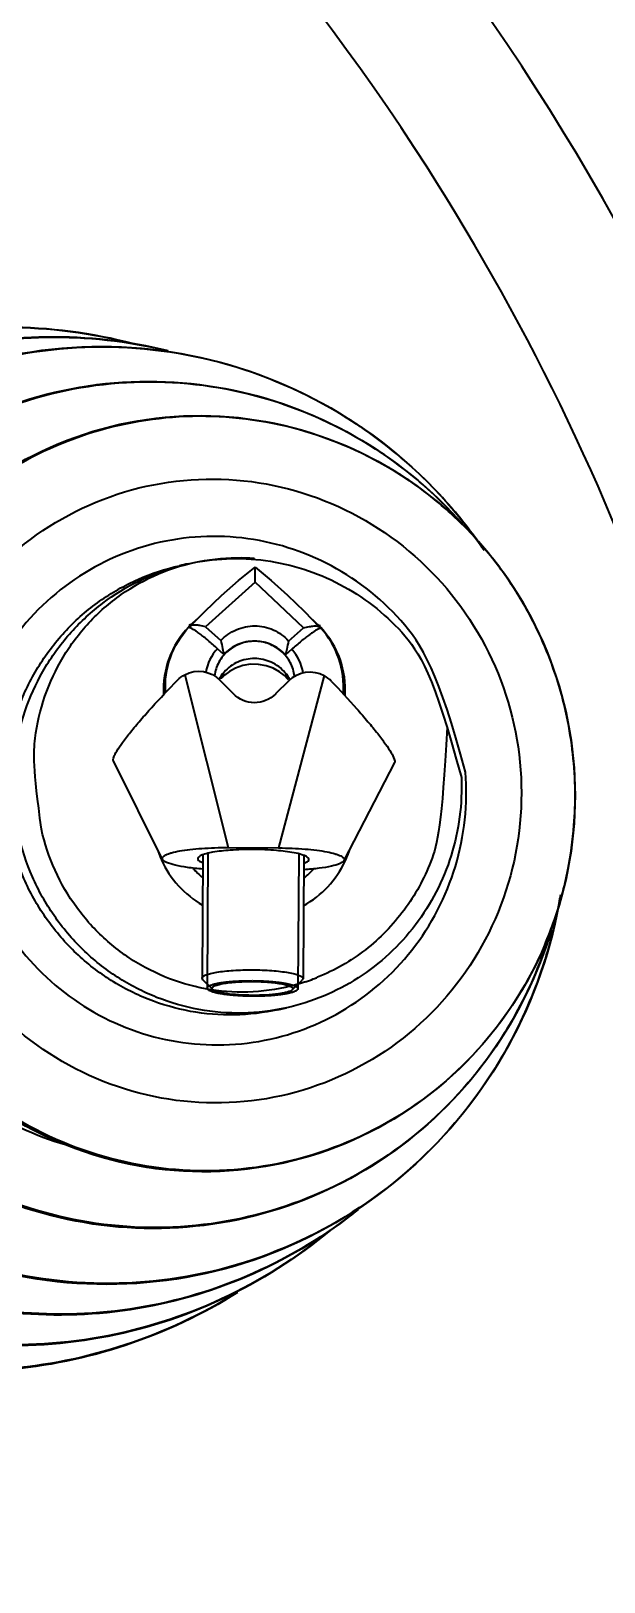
# Model space of a CAD drawing. Extents: x 4438 to 384502, y -178203 to -21188.
# Drawn here: x 374625.8 to 374661.3, y -173493.7 to -173397.5 of the extents above; entities that cross this region are included whole.
import ezdxf

# ---------------------------------------------------------------- set-up
doc = ezdxf.new("R2010")
doc.units = 0
doc.header["$LTSCALE"] = 8
doc.header["$MEASUREMENT"] = 0
doc.layers.get('0').update_dxf_attribs({"linetype": 'CONTINUOUS'})
doc.layers.get('DEFPOINTS').update_dxf_attribs({"linetype": 'CONTINUOUS'})
doc.layers.add('PL', color=5, linetype='CONTINUOUS')
doc.styles.add('DFT', font='simplex', dxfattribs={"width": 0.67, "bigfont": 'dft'})
doc.dimstyles.new('INTE$0', dxfattribs={"dimscale": 5, "dimtxt": 4, "dimasz": 3, "dimexe": 3, "dimexo": 0, "dimgap": 1, "dimtad": 1, "dimdec": 3, "dimdsep": 46, "dimtxsty": 'DFT', "dimcen": 0, "dimclrd": 3, "dimclre": 3, "dimclrt": 6, "dimadec": 0, "dimazin": 0, "dimtfac": 1, "dimtdec": 3, "dimtix": 1, "dimtmove": 1, "dimatfit": 0, "dimfxl": 1, "dimtolj": 1, "dimtzin": 0, "dimarcsym": 0})

# ---------------------------------------------------------------- blocks, each defined once
blk = doc.blocks.new('*D22')
at = {"color": 3, "lineweight": -2, "transparency": 16777216}
for p, q in [((374336.405, -173489.876), (374336.405, -173815.018)), ((374719.272, -173492.017), (374719.272, -173815.018)), ((374366.405, -173800.018), (374689.272, -173800.018))]:
    blk.add_line(p, q, dxfattribs=at)
at = {"color": 3, "transparency": 16777216}
for points in [[(374366.405, -173795.018), (374366.405, -173805.018), (374336.405, -173800.018)], [(374689.272, -173795.018), (374689.272, -173805.018), (374719.272, -173800.018)]]:
    blk.add_solid(points, dxfattribs=at)
at = {"layer": 'DEFPOINTS', "color": 0, "transparency": 16777216}
for p in [(374336.405, -173489.876), (374719.272, -173492.017), (374719.272, -173800.018)]:
    blk.add_point(p, dxfattribs=at)
at = {"color": 6, "transparency": 16777216, "insert": (374527.838, -173765.018), "char_height": 45, "attachment_point": 5, "style": 'DFT'}
blk.add_mtext('\\A1;615', dxfattribs=at)

msp = doc.modelspace()

# ---------------------------------------------------------------- linework, layer by layer
at = {"layer": 'PL', "color": 7, "ltscale": 0.5}
for p, q in [((374635.007, -173430.705), (374635.531, -173430.589)), ((374639.692, -173431.729), (374639.698, -173430.794)), ((374639.692, -173431.729), (374636.614, -173434.492)), ((374642.699, -173434.562), (374639.692, -173431.729)), ((374642.739, -173433.526), (374643.708, -173434.538)), ((374635.642, -173434.48), (374635.598, -173434.544)), ((374636.614, -173434.492), (374637.57, -173435.348)), ((374641.768, -173435.375), (374642.699, -173434.562)), ((374643.708, -173434.538), (374643.748, -173434.596)), ((374637.752, -173436.208), (374637.358, -173435.851)), ((374641.973, -173435.88), (374641.575, -173436.232)), ((374635.327, -173437.468), (374638.02, -173448.186)), ((374643.984, -173437.523), (374641.154, -173448.206)), ((374637.504, -173437.664), (374637.555, -173437.709)), ((374638.326, -173438.633), (374637.528, -173437.814)), ((374637.607, -173437.685), (374637.555, -173437.709)), ((374641.778, -173437.841), (374640.969, -173438.65)), ((374641.7, -173437.711), (374641.753, -173437.736)), ((374641.753, -173437.736), (374641.804, -173437.691)), ((374633.957, -173448.918), (374630.9, -173442.808)), ((374648.342, -173442.919), (374645.207, -173448.99)), ((374636.451, -173448.629), (374636.402, -173456.283)), ((374636.765, -173448.538), (374636.711, -173456.902)), ((374638.02, -173448.186), (374641.154, -173448.206)), ((374642.405, -173448.574), (374642.351, -173456.938)), ((374642.717, -173448.669), (374642.669, -173456.323)), ((374658.069, -173453.299), (374658.055, -173453.345)), ((374636.449, -173456.376), (374636.402, -173456.283)), ((374637.062, -173456.979), (374636.449, -173456.376)), ((374641.999, -173457.01), (374642.62, -173456.416)), ((374642.669, -173456.323), (374642.62, -173456.416)), ((374641.111, -173458.238), (374641.635, -173458.122))]:
    msp.add_line(p, q, dxfattribs=at)
for points in [[(374635.642, -173434.48), (374636.591, -173433.515), (374637.615, -173432.549), (374638.669, -173431.63), (374639.698, -173430.794)], [(374639.698, -173430.794), (374640.681, -173431.614), (374641.713, -173432.535), (374642.739, -173433.526)], [(374641.7, -173437.711), (374641.508, -173437.52), (374641.204, -173437.283), (374640.823, -173437.069), (374640.381, -173436.909), (374639.902, -173436.822), (374639.409, -173436.82), (374638.929, -173436.902), (374638.486, -173437.057), (374638.103, -173437.267), (374637.797, -173437.5), (374637.607, -173437.685)]]:
    msp.add_lwpolyline(points, dxfattribs=at)
for centre, radius, start, end in [((374527.976, -173484.309), 162.592, 283.81178, 63.75286), ((374527.882, -173484.222), 153.659, 270, 65.70221), ((374527.972, -173484.373), 145.332, 32.63286, 69.56606), ((374527.972, -173484.373), 145.332, 4.32637, 32.63286), ((374630.038, -173445.911), 28.809, 55.60915, 57.08141), ((374629.898, -173446.105), 29.048, 45.88077, 55.59675), ((374633.006, -173445.286), 26.013, 55.62243, 57.08217), ((374632.879, -173445.462), 26.229, 45.88282, 55.60997), ((374636.223, -173444.544), 23.135, 59.32168, 60.08068), ((374636.097, -173444.74), 23.368, 48.12558, 59.30186), ((374629.828, -173446.171), 29.144, 41.36168, 45.87199), ((374632.822, -173445.515), 26.307, 41.67777, 45.87456), ((374629.714, -173446.271), 29.295, 34.72451, 41.36135), ((374636.04, -173444.796), 23.448, 43.48864, 48.11431), ((374632.756, -173445.575), 26.396, 41.37155, 41.67986), ((374635.937, -173444.894), 23.59, 36.21613, 43.48772), ((374638.492, -173443.946), 13.681, 102.5005, 104.74125), ((374638.576, -173442.695), 12.473, 86.33177, 88.66607), ((374638.575, -173442.694), 12.472, 84.99182, 86.33112), ((374635.878, -173444.931), 23.659, 29.19099, 36.20484), ((374635.859, -173444.942), 23.682, 24.33792, 29.19203), ((374639.649, -173438.397), 5.64, 136.43238, 182.92168), ((374639.654, -173438.402), 5.646, 135.64823, 136.4324), ((374639.585, -173438.254), 5.475, 136.25403, 137.06537), ((374639.587, -173446.755), 12.989, 107.37221, 107.82554), ((374639.651, -173438.399), 5.642, 129.48035, 135.64721), ((374639.586, -173438.255), 5.476, 135.32424, 136.25403), ((374639.597, -173438.266), 5.492, 131.94917, 135.32266), ((374639.647, -173438.399), 5.643, 43.55461, 50.1116), ((374639.704, -173438.266), 5.491, 42.94736, 47.93018), ((374639.606, -173446.755), 12.989, 71.42395, 71.90629), ((374639.716, -173438.255), 5.475, 42.21536, 42.94381), ((374639.645, -173438.402), 5.646, 42.84903, 43.55326), ((374639.649, -173438.397), 5.64, 356.35001, 42.84894), ((374635.719, -173444.998), 23.833, 13.11151, 24.32117), ((374639.588, -173437.867), 3.007, 137.88462, 169.35266), ((374639.717, -173437.868), 3.007, 9.91692, 41.38757), ((374639.612, -173438.952), 2.477, 138.13514, 150.93246), ((374639.68, -173438.953), 2.477, 28.33732, 41.13468), ((374635.923, -173444.945), 23.622, 12.5001, 13.09909), ((374635.921, -173444.945), 23.623, 11.87201, 12.49989), ((374635.716, -173444.984), 23.833, 0.67947, 11.85978), ((374635.864, -173444.975), 23.684, 355.58014, 0.66254), ((374635.892, -173444.977), 23.656, 348.79747, 355.58123), ((374639.452, -173446.412), 6.122, 197.83255, 204.52183), ((374639.527, -173446.368), 6.209, 204.5983, 240.0817), ((374639.67, -173446.369), 6.209, 299.18812, 334.67152), ((374639.745, -173446.414), 6.122, 334.74799, 341.43726), ((374639.557, -173446.145), 4.991, 221.82122, 231.19261), ((374639.643, -173446.146), 4.991, 308.07721, 317.4486), ((374635.957, -173444.986), 23.591, 340.97872, 348.78622), ((374629.735, -173446.367), 29.296, 343.21187, 350.27713), ((374636.105, -173445.035), 23.435, 336.89057, 340.97611), ((374632.874, -173445.74), 26.304, 339.12982, 343.19682), ((374629.893, -173446.414), 29.132, 339.13141, 343.21043), ((374632.951, -173445.765), 26.224, 328.2062, 339.12101), ((374638.874, -173444.674), 12.473, 288.46884, 290.80316), ((374638.874, -173444.675), 12.472, 290.80381, 292.14309), ((374629.978, -173446.442), 29.042, 328.23662, 339.12259), ((374633.165, -173445.888), 25.977, 327.92483, 328.18686), ((374630.215, -173446.577), 28.77, 327.92482, 328.21746), ((374527.972, -173484.373), 145.332, 283.72929, 4.32637)]:
    msp.add_arc(centre, radius, start, end, dxfattribs=at)
at = {"layer": 'PL', "color": 7, "ltscale": 0.5, "extrusion": (0, 0, -1)}
for centre, start_param, end_param in [((374636.198, -173439.177), -0.488239, 0.779568), ((374643.091, -173439.221), -0.779568, 0.488239), ((374639.657, -173437.271), 2.362024, 3.921161)]:
    msp.add_ellipse(centre, major_axis=(0.012, 1.928), ratio=0.975113, start_param=start_param, end_param=end_param, dxfattribs=at)
at = {"layer": 'PL', "color": 7, "ltscale": 0.5}
for points, knots in [([(374593.999, -173454.24), (374593.419, -173451.624), (374592.917, -173446.226), (374594.204, -173438.226), (374597.446, -173430.815), (374602.439, -173424.48), (374608.862, -173419.633), (374616.299, -173416.593), (374624.26, -173415.558), (374629.581, -173416.252), (374632.143, -173416.928)], [0, 0, 0, 0, 0.125926, 0.251647, 0.377035, 0.502024, 0.626659, 0.751072, 0.875453, 1, 1, 1, 1]), ([(374594.148, -173454.206), (374593.569, -173451.596), (374593.067, -173446.21), (374594.346, -173438.227), (374597.572, -173430.832), (374602.54, -173424.511), (374608.931, -173419.671), (374616.333, -173416.631), (374624.26, -173415.585), (374629.561, -173416.265), (374632.114, -173416.934)], [0, 0, 0, 0, 0.126092, 0.251944, 0.377405, 0.502395, 0.626965, 0.751271, 0.875538, 1, 1, 1, 1]), ([(374598.138, -173453.322), (374597.586, -173450.831), (374597.103, -173445.691), (374598.305, -173438.069), (374601.355, -173430.995), (374606.066, -173424.927), (374612.138, -173420.253), (374619.186, -173417.274), (374626.753, -173416.182), (374631.829, -173416.762), (374634.28, -173417.364)], [0, 0, 0, 0, 0.125918, 0.251632, 0.377024, 0.502022, 0.626668, 0.751088, 0.875467, 1, 1, 1, 1]), ([(374598.288, -173453.289), (374597.737, -173450.804), (374597.253, -173445.678), (374598.445, -173438.076), (374601.476, -173431.022), (374606.157, -173424.968), (374612.193, -173420.3), (374619.201, -173417.318), (374626.729, -173416.211), (374631.784, -173416.773), (374634.225, -173417.365)], [0, 0, 0, 0, 0.12609, 0.251941, 0.377409, 0.50241, 0.626991, 0.751302, 0.875561, 1, 1, 1, 1]), ([(374602.278, -173452.404), (374601.559, -173449.161), (374601.225, -173442.382), (374604.142, -173432.689), (374610.134, -173424.557), (374618.511, -173418.967), (374628.284, -173416.584), (374638.293, -173417.698), (374647.342, -173422.154), (374652.042, -173427.017), (374653.909, -173429.752)], [0, 0, 0, 0, 0.125834, 0.25133, 0.376313, 0.500834, 0.625157, 0.749637, 0.874558, 1, 1, 1, 1]), ([(374602.427, -173452.371), (374601.812, -173449.597), (374601.388, -173443.841), (374603.248, -173435.428), (374607.443, -173427.927), (374613.618, -173421.995), (374621.243, -173418.145), (374629.659, -173416.715), (374638.129, -173417.825), (374643.331, -173420.198), (374645.694, -173421.728)], [0, 0, 0, 0, 0.126096, 0.251883, 0.377177, 0.501939, 0.626317, 0.750589, 0.875069, 1, 1, 1, 1]), ([(374607.924, -173451.152), (374607.305, -173448.36), (374606.973, -173442.537), (374609.279, -173434.146), (374614.144, -173426.951), (374621.059, -173421.741), (374629.285, -173419.077), (374637.934, -173419.253), (374646.067, -173422.236), (374650.575, -173425.892), (374652.469, -173428.019)], [0, 0, 0, 0, 0.125851, 0.251396, 0.376468, 0.501089, 0.625466, 0.749913, 0.874712, 1, 1, 1, 1]), ([(374608.074, -173451.119), (374607.518, -173448.614), (374607.135, -173443.417), (374608.815, -173435.82), (374612.603, -173429.048), (374618.179, -173423.691), (374625.063, -173420.215), (374632.663, -173418.924), (374640.31, -173419.925), (374645.008, -173422.068), (374647.142, -173423.45)], [0, 0, 0, 0, 0.126096, 0.251883, 0.377177, 0.501939, 0.626317, 0.750589, 0.875069, 1, 1, 1, 1]), ([(374613.78, -173449.854), (374613.121, -173446.878), (374612.959, -173440.614), (374616.284, -173431.89), (374622.675, -173425.11), (374631.172, -173421.34), (374640.466, -173421.165), (374649.124, -173424.61), (374655.824, -173431.111), (374658.325, -173436.857), (374658.985, -173439.832)], [0, 0, 0, 0, 0.125688, 0.250971, 0.375687, 0.5, 0.624313, 0.749029, 0.874312, 1, 1, 1, 1]), ([(374613.93, -173449.821), (374613.445, -173447.634), (374613.096, -173443.102), (374614.498, -173436.461), (374617.706, -173430.498), (374622.462, -173425.714), (374628.375, -173422.503), (374634.958, -173421.136), (374641.658, -173421.722), (374645.84, -173423.386), (374647.762, -173424.492)], [0, 0, 0, 0, 0.126103, 0.251905, 0.377233, 0.502037, 0.626446, 0.750716, 0.875152, 1, 1, 1, 1]), ([(374618.514, -173448.805), (374617.969, -173446.348), (374617.835, -173441.178), (374620.573, -173433.981), (374625.837, -173428.391), (374632.834, -173425.285), (374640.489, -173425.142), (374647.622, -173427.985), (374653.145, -173433.35), (374655.209, -173438.092), (374655.753, -173440.549)], [0, 0, 0, 0, 0.12586, 0.251216, 0.375861, 0.5, 0.624139, 0.748784, 0.87414, 1, 1, 1, 1]), ([(374652.747, -173443.512), (374651.088, -173437.297), (374649.017, -173433.862), (374644.28, -173430.221), (374638.554, -173428.575), (374632.64, -173429.17), (374627.368, -173431.922), (374623.477, -173436.445), (374621.499, -173442.091), (374621.638, -173446.105), (374622.062, -173448.018)], [0, 0, 0, 0, 0.125793, 0.250987, 0.375513, 0.499648, 0.623881, 0.748647, 0.874088, 1, 1, 1, 1]), ([(374624.496, -173447.478), (374624.297, -173446.579), (374624.072, -173444.738), (374624.272, -173441.968), (374625.001, -173439.294), (374626.233, -173436.818), (374627.919, -173434.636), (374629.995, -173432.831), (374632.381, -173431.474), (374634.121, -173430.902), (374635.007, -173430.705)], [0, 0, 0, 0, 0.125913, 0.251684, 0.377201, 0.502384, 0.627204, 0.751688, 0.875914, 1, 1, 1, 1]), ([(374625.02, -173447.362), (374624.826, -173446.485), (374624.602, -173444.689), (374624.778, -173441.987), (374625.458, -173439.37), (374626.619, -173436.935), (374628.217, -173434.771), (374630.195, -173432.957), (374632.479, -173431.56), (374634.154, -173430.941), (374635.011, -173430.715)], [0, 0, 0, 0, 0.125891, 0.251644, 0.377157, 0.502347, 0.627183, 0.751685, 0.875922, 1, 1, 1, 1]), ([(374626.435, -173447.048), (374625.917, -173443.199), (374625.957, -173441.398), (374626.568, -173438.772), (374627.703, -173436.331), (374629.313, -173434.184), (374631.329, -173432.423), (374633.664, -173431.127), (374636.213, -173430.351), (374637.985, -173430.205), (374638.866, -173430.225)], [0, 0, 0, 0, 0.125969, 0.251776, 0.3773, 0.502458, 0.627231, 0.751668, 0.875875, 1, 1, 1, 1]), ([(374635.531, -173430.589), (374637.1, -173430.241), (374640.394, -173430.102), (374645.09, -173431.613), (374649.002, -173434.643), (374650.78, -173437.444), (374652.49, -173443.838)], [0, 0, 0, 0, 0.248744, 0.498168, 0.748628, 1, 1, 1, 1]), ([(374634.137, -173438.569), (374634.087, -173437.841), (374634.291, -173436.347), (374635.078, -173435.061), (374635.577, -173434.525)], [0, 0, 0, 0, 0.499091, 1, 1, 1, 1]), ([(374637.358, -173435.851), (374637.168, -173435.678), (374636.809, -173435.363), (374636.366, -173435.007), (374636.054, -173434.782), (374635.869, -173434.662), (374635.722, -173434.583), (374635.634, -173434.549), (374635.598, -173434.544)], [0, 0, 0, 0, 0.349189, 0.650231, 0.773187, 0.873677, 0.949562, 1, 1, 1, 1]), ([(374636.614, -173434.492), (374636.499, -173434.469), (374636.293, -173434.425), (374636.016, -173434.382), (374635.797, -173434.383), (374635.679, -173434.441), (374635.642, -173434.48)], [0, 0, 0, 0, 0.351742, 0.630747, 0.839603, 1, 1, 1, 1]), ([(374637.57, -173435.348), (374637.834, -173435.062), (374638.494, -173434.595), (374639.675, -173434.357), (374640.854, -173434.61), (374641.507, -173435.085), (374641.768, -173435.375)], [0, 0, 0, 0, 0.249441, 0.5, 0.750559, 1, 1, 1, 1]), ([(374643.748, -173434.596), (374643.711, -173434.601), (374643.623, -173434.634), (374643.475, -173434.712), (374643.288, -173434.829), (374642.973, -173435.05), (374642.527, -173435.401), (374642.164, -173435.711), (374641.973, -173435.88)], [0, 0, 0, 0, 0.050808, 0.126959, 0.227592, 0.350569, 0.651343, 1, 1, 1, 1]), ([(374642.699, -173434.562), (374642.819, -173434.537), (374643.038, -173434.488), (374643.365, -173434.429), (374643.625, -173434.447), (374643.708, -173434.538)], [0, 0, 0, 0, 0.358163, 0.640854, 1, 1, 1, 1]), ([(374645.159, -173438.639), (374645.218, -173437.912), (374645.034, -173436.415), (374644.263, -173435.119), (374643.771, -173434.576)], [0, 0, 0, 0, 0.499091, 1, 1, 1, 1]), ([(374639.669, -173435.391), (374639.369, -173435.389), (374638.764, -173435.493), (374637.974, -173435.955), (374637.398, -173436.661), (374637.208, -173437.24), (374637.168, -173437.534)], [0, 0, 0, 0, 0.251571, 0.50228, 0.751686, 1, 1, 1, 1]), ([(374637.57, -173435.348), (374637.603, -173435.515), (374637.669, -173435.8), (374637.731, -173436.087), (374637.752, -173436.208)], [0, 0, 0, 0, 0.579834, 1, 1, 1, 1]), ([(374641.575, -173436.232), (374641.337, -173435.969), (374640.741, -173435.539), (374639.669, -173435.31), (374638.594, -173435.525), (374637.993, -173435.948), (374637.752, -173436.208)], [0, 0, 0, 0, 0.249439, 0.5, 0.750561, 1, 1, 1, 1]), ([(374642.141, -173437.565), (374642.105, -173437.271), (374641.923, -173436.69), (374641.356, -173435.976), (374640.572, -173435.505), (374639.968, -173435.393), (374639.669, -173435.391)], [0, 0, 0, 0, 0.248314, 0.49772, 0.748429, 1, 1, 1, 1]), ([(374641.768, -173435.375), (374641.732, -173435.541), (374641.663, -173435.826), (374641.597, -173436.111), (374641.575, -173436.232)], [0, 0, 0, 0, 0.579834, 1, 1, 1, 1]), ([(374639.662, -173436.464), (374639.308, -173436.462), (374638.593, -173436.608), (374638.002, -173437.037), (374637.767, -173437.299)], [0, 0, 0, 0, 0.501149, 1, 1, 1, 1]), ([(374641.546, -173437.323), (374641.314, -173437.058), (374640.728, -173436.622), (374640.015, -173436.467), (374639.662, -173436.464)], [0, 0, 0, 0, 0.498851, 1, 1, 1, 1]), ([(374637.729, -173437.359), (374637.715, -173437.425), (374637.692, -173437.518), (374637.648, -173437.626), (374637.622, -173437.669), (374637.607, -173437.685)], [0, 0, 0, 0, 0.575562, 0.812449, 1, 1, 1, 1]), ([(374641.582, -173437.384), (374641.596, -173437.45), (374641.618, -173437.543), (374641.66, -173437.651), (374641.686, -173437.695), (374641.7, -173437.711)], [0, 0, 0, 0, 0.575562, 0.812449, 1, 1, 1, 1]), ([(374630.9, -173442.808), (374630.886, -173442.781), (374630.883, -173442.7), (374630.945, -173442.489), (374631.142, -173442.134), (374631.498, -173441.617), (374631.992, -173440.982), (374632.6, -173440.258), (374633.562, -173439.174), (374634.341, -173438.354), (374634.885, -173437.801)], [0, 0, 0, 0, 0.01417, 0.035355, 0.102255, 0.200919, 0.327029, 0.475207, 0.640032, 1, 1, 1, 1]), ([(374644.421, -173437.861), (374644.958, -173438.422), (374645.726, -173439.251), (374646.675, -173440.347), (374647.274, -173441.08), (374647.759, -173441.721), (374648.108, -173442.242), (374648.301, -173442.6), (374648.36, -173442.812), (374648.356, -173442.892), (374648.342, -173442.919)], [0, 0, 0, 0, 0.359968, 0.524793, 0.672971, 0.799081, 0.897745, 0.964645, 0.98583, 1, 1, 1, 1]), ([(374658.985, -173439.832), (374659.645, -173442.808), (374659.806, -173449.073), (374656.481, -173457.796), (374650.09, -173464.577), (374641.593, -173468.346), (374632.299, -173468.521), (374623.641, -173465.077), (374616.941, -173458.576), (374614.44, -173452.83), (374613.78, -173449.854)], [0, 0, 0, 0, 0.125688, 0.250971, 0.375687, 0.5, 0.624313, 0.749029, 0.874312, 1, 1, 1, 1]), ([(374655.753, -173440.549), (374656.298, -173443.006), (374656.432, -173448.175), (374653.694, -173455.372), (374648.43, -173460.963), (374641.433, -173464.069), (374633.778, -173464.211), (374626.645, -173461.369), (374621.121, -173456.004), (374619.058, -173451.261), (374618.514, -173448.805)], [0, 0, 0, 0, 0.12586, 0.251216, 0.375861, 0.5, 0.624139, 0.748784, 0.87414, 1, 1, 1, 1]), ([(374651.608, -173440.738), (374651.28, -173446.829), (374650.742, -173449.099), (374649.063, -173452.153), (374646.638, -173454.639), (374644.631, -173455.798), (374643.575, -173456.227)], [0, 0, 0, 0, 0.251375, 0.501829, 0.751298, 1, 1, 1, 1]), ([(374622.062, -173448.018), (374622.486, -173449.931), (374624.057, -173453.628), (374628.236, -173457.909), (374633.675, -173460.364), (374639.616, -173460.63), (374645.228, -173458.669), (374649.721, -173454.756), (374652.475, -173449.453), (374652.899, -173445.464), (374652.747, -173443.512)], [0, 0, 0, 0, 0.125912, 0.251353, 0.376118, 0.500351, 0.624486, 0.749012, 0.874207, 1, 1, 1, 1]), ([(374652.49, -173443.838), (374652.558, -173445.461), (374652.132, -173448.752), (374649.867, -173453.152), (374646.249, -173456.507), (374643.204, -173457.774), (374641.635, -173458.122)], [0, 0, 0, 0, 0.251373, 0.501833, 0.751256, 1, 1, 1, 1]), ([(374642.825, -173456.505), (374641.989, -173456.784), (374640.253, -173457.166), (374637.588, -173457.175), (374634.975, -173456.624), (374632.53, -173455.536), (374630.358, -173453.959), (374628.555, -173451.961), (374627.197, -173449.631), (374626.629, -173447.921), (374626.435, -173447.048)], [0, 0, 0, 0, 0.124125, 0.248332, 0.372769, 0.497542, 0.6227, 0.748224, 0.874031, 1, 1, 1, 1]), ([(374641.111, -173458.238), (374640.225, -173458.434), (374638.406, -173458.651), (374635.67, -173458.429), (374633.026, -173457.671), (374630.575, -173456.406), (374628.413, -173454.683), (374626.622, -173452.567), (374625.27, -173450.142), (374624.696, -173448.378), (374624.496, -173447.478)], [0, 0, 0, 0, 0.124086, 0.248312, 0.372796, 0.497616, 0.622799, 0.748316, 0.874087, 1, 1, 1, 1]), ([(374641.635, -173458.122), (374640.748, -173458.318), (374638.93, -173458.535), (374636.194, -173458.313), (374633.55, -173457.555), (374631.099, -173456.29), (374628.937, -173454.566), (374627.146, -173452.451), (374625.794, -173450.026), (374625.22, -173448.262), (374625.02, -173447.362)], [0, 0, 0, 0, 0.124086, 0.248312, 0.372796, 0.497616, 0.622799, 0.748317, 0.874086, 1, 1, 1, 1]), ([(374633.957, -173448.918), (374633.946, -173448.896), (374633.934, -173448.843), (374633.973, -173448.763), (374634.052, -173448.694), (374634.17, -173448.626), (374634.328, -173448.562), (374634.611, -173448.473), (374635.055, -173448.379), (374635.679, -173448.292), (374636.402, -173448.228), (374637.194, -173448.19), (374637.741, -173448.184), (374638.02, -173448.186)], [0, 0, 0, 0, 0.01717, 0.035271, 0.058908, 0.090149, 0.129738, 0.177776, 0.297768, 0.446341, 0.617632, 0.804768, 1, 1, 1, 1]), ([(374636.44, -173449.517), (374636.122, -173449.492), (374635.546, -173449.434), (374634.797, -173449.302), (374634.307, -173449.165), (374634.054, -173449.03), (374633.977, -173448.956), (374633.957, -173448.918)], [0, 0, 0, 0, 0.368655, 0.668585, 0.880719, 0.951125, 1, 1, 1, 1]), ([(374636.448, -173448.629), (374636.393, -173448.649), (374636.3, -173448.688), (374636.192, -173448.758), (374636.13, -173448.838), (374636.136, -173448.898), (374636.147, -173448.92)], [0, 0, 0, 0, 0.379029, 0.650144, 0.838695, 1, 1, 1, 1]), ([(374636.147, -173448.92), (374636.167, -173448.962), (374636.265, -173449.044), (374636.375, -173449.092), (374636.444, -173449.118)], [0, 0, 0, 0, 0.383792, 1, 1, 1, 1]), ([(374637.059, -173448.476), (374636.996, -173448.487), (374636.79, -173448.527), (374636.585, -173448.578), (374636.448, -173448.629)], [0, 0, 0, 0, 0.303775, 1, 1, 1, 1]), ([(374642.111, -173448.508), (374641.75, -173448.439), (374640.909, -173448.341), (374639.586, -173448.287), (374638.263, -173448.324), (374637.421, -173448.411), (374637.059, -173448.476)], [0, 0, 0, 0, 0.217421, 0.5, 0.782579, 1, 1, 1, 1]), ([(374641.154, -173448.206), (374641.433, -173448.208), (374641.98, -173448.221), (374642.771, -173448.268), (374643.493, -173448.342), (374644.116, -173448.437), (374644.558, -173448.537), (374644.841, -173448.629), (374644.998, -173448.695), (374645.115, -173448.764), (374645.193, -173448.835), (374645.231, -173448.915), (374645.218, -173448.968), (374645.207, -173448.99)], [0, 0, 0, 0, 0.195232, 0.382368, 0.553659, 0.702232, 0.822224, 0.870262, 0.909851, 0.941092, 0.964729, 0.98283, 1, 1, 1, 1]), ([(374642.721, -173448.669), (374642.681, -173448.654), (374642.482, -173448.586), (374642.276, -173448.54), (374642.111, -173448.508)], [0, 0, 0, 0, 0.199616, 1, 1, 1, 1]), ([(374645.207, -173448.99), (374645.187, -173449.027), (374645.109, -173449.101), (374644.854, -173449.232), (374644.363, -173449.363), (374643.612, -173449.485), (374643.035, -173449.536), (374642.716, -173449.557)], [0, 0, 0, 0, 0.048875, 0.119281, 0.331415, 0.631345, 1, 1, 1, 1]), ([(374642.717, -173449.158), (374642.787, -173449.133), (374642.898, -173449.086), (374642.997, -173449.005), (374643.017, -173448.964)], [0, 0, 0, 0, 0.616213, 1, 1, 1, 1]), ([(374643.017, -173448.964), (374643.028, -173448.941), (374643.035, -173448.882), (374642.975, -173448.801), (374642.867, -173448.73), (374642.775, -173448.69), (374642.721, -173448.669)], [0, 0, 0, 0, 0.16131, 0.349862, 0.620976, 1, 1, 1, 1]), ([(374628.276, -173466.729), (374624.491, -173465.667), (374617.359, -173461.35), (374613.514, -173453.967), (374612.658, -173450.103)], [0, 0, 0, 0, 0.498314, 1, 1, 1, 1]), ([(374657.659, -173454.233), (374656.707, -173456.463), (374654.092, -173460.644), (374648.44, -173465.362), (374641.606, -173468.073), (374634.267, -173468.502), (374627.147, -173466.609), (374620.945, -173462.583), (374616.265, -173456.833), (374614.458, -173452.205), (374613.93, -173449.821)], [0, 0, 0, 0, 0.12518, 0.249812, 0.374103, 0.498395, 0.623028, 0.748208, 0.87393, 1, 1, 1, 1]), ([(374658.645, -173451.112), (374658.109, -173454.38), (374655.905, -173460.774), (374649.586, -173468.638), (374640.986, -173473.877), (374631.122, -173475.848), (374621.167, -173474.322), (374612.299, -173469.485), (374605.559, -173461.932), (374602.997, -173455.648), (374602.278, -173452.404)], [0, 0, 0, 0, 0.125442, 0.250362, 0.374842, 0.499165, 0.623687, 0.748669, 0.874166, 1, 1, 1, 1]), ([(374658.071, -173453.298), (374657.253, -173456.025), (374654.711, -173461.243), (374648.601, -173467.382), (374640.836, -173471.196), (374632.256, -173472.257), (374623.787, -173470.457), (374616.338, -173465.992), (374610.703, -173459.362), (374608.543, -173453.945), (374607.924, -173451.152)], [0, 0, 0, 0, 0.125287, 0.250086, 0.374533, 0.498911, 0.623531, 0.748604, 0.874149, 1, 1, 1, 1]), ([(374655.177, -173459.682), (374653.827, -173461.837), (374650.475, -173465.765), (374643.968, -173469.906), (374636.534, -173471.948), (374628.825, -173471.707), (374621.508, -173469.209), (374615.212, -173464.672), (374610.478, -173458.497), (374608.629, -173453.625), (374608.074, -173451.119)], [0, 0, 0, 0, 0.124931, 0.249411, 0.373683, 0.498061, 0.622823, 0.748117, 0.873904, 1, 1, 1, 1]), ([(374654.593, -173461.855), (374653.098, -173464.24), (374649.386, -173468.59), (374642.179, -173473.176), (374633.947, -173475.438), (374625.409, -173475.172), (374617.305, -173472.405), (374610.332, -173467.38), (374605.09, -173460.541), (374603.042, -173455.146), (374602.427, -173452.371)], [0, 0, 0, 0, 0.124931, 0.249411, 0.373683, 0.498061, 0.622823, 0.748117, 0.873904, 1, 1, 1, 1]), ([(374646.095, -173470.632), (374644.129, -173472.215), (374639.773, -173474.886), (374632.453, -173477.096), (374624.806, -173477.377), (374617.326, -173475.707), (374610.491, -173472.198), (374604.737, -173467.076), (374600.425, -173460.676), (374598.691, -173455.813), (374598.138, -173453.322)], [0, 0, 0, 0, 0.124533, 0.248912, 0.373332, 0.497978, 0.622976, 0.748368, 0.874082, 1, 1, 1, 1]), ([(374646.043, -173470.657), (374644.081, -173472.226), (374639.737, -173474.871), (374632.446, -173477.051), (374624.834, -173477.31), (374617.39, -173475.631), (374610.589, -173472.123), (374604.86, -173467.01), (374600.567, -173460.624), (374598.839, -173455.774), (374598.288, -173453.289)], [0, 0, 0, 0, 0.124439, 0.248698, 0.373009, 0.49759, 0.622591, 0.748059, 0.87391, 1, 1, 1, 1]), ([(374644.343, -173471.93), (374642.307, -173473.626), (374637.779, -173476.505), (374630.125, -173478.933), (374622.099, -173479.323), (374614.229, -173477.644), (374607.025, -173474.014), (374600.954, -173468.667), (374596.405, -173461.96), (374594.579, -173456.855), (374593.999, -173454.24)], [0, 0, 0, 0, 0.124548, 0.248928, 0.373341, 0.497976, 0.622965, 0.748353, 0.874074, 1, 1, 1, 1]), ([(374644.312, -173471.939), (374642.281, -173473.624), (374637.764, -173476.482), (374630.138, -173478.885), (374622.143, -173479.258), (374614.305, -173477.574), (374607.13, -173473.945), (374601.082, -173468.606), (374596.548, -173461.911), (374594.727, -173456.817), (374594.148, -173454.206)], [0, 0, 0, 0, 0.124462, 0.248729, 0.373035, 0.497605, 0.622595, 0.748056, 0.873908, 1, 1, 1, 1]), ([(374638.601, -173475.779), (374634.315, -173478.482), (374624.247, -173481.849), (374608.634, -173479.232), (374595.93, -173469.708), (374591.27, -173460.096), (374590.161, -173455.09)], [0, 0, 0, 0, 0.248713, 0.497825, 0.748318, 1, 1, 1, 1]), ([(374638.516, -173475.811), (374634.241, -173478.481), (374624.212, -173481.791), (374608.682, -173479.137), (374596.051, -173469.626), (374591.416, -173460.047), (374590.31, -173455.057)], [0, 0, 0, 0, 0.248485, 0.497449, 0.748032, 1, 1, 1, 1]), ([(374636.402, -173456.283), (374636.402, -173456.242), (374636.453, -173456.179), (374636.543, -173456.122), (374636.699, -173456.051), (374636.961, -173455.975), (374637.348, -173455.9), (374637.818, -173455.839), (374638.557, -173455.778), (374639.139, -173455.763), (374639.539, -173455.766)], [0, 0, 0, 0, 0.037142, 0.064979, 0.1003, 0.193813, 0.316239, 0.463705, 0.631009, 1, 1, 1, 1]), ([(374639.539, -173455.766), (374639.939, -173455.769), (374640.52, -173455.79), (374641.258, -173455.861), (374641.727, -173455.928), (374642.113, -173456.008), (374642.375, -173456.087), (374642.529, -173456.16), (374642.619, -173456.218), (374642.669, -173456.282), (374642.669, -173456.323)], [0, 0, 0, 0, 0.368991, 0.536295, 0.683761, 0.806188, 0.8997, 0.935021, 0.962858, 1, 1, 1, 1]), ([(374639.528, -173457.403), (374639.479, -173457.402), (374639.379, -173457.399), (374639.255, -173457.396), (374639.156, -173457.394), (374639.081, -173457.392), (374639.019, -173457.39), (374638.976, -173457.389), (374638.951, -173457.389), (374638.932, -173457.388), (374638.914, -173457.387), (374638.89, -173457.386), (374638.848, -173457.383), (374638.764, -173457.378), (374638.668, -173457.371), (374638.571, -173457.365), (374638.511, -173457.362), (374638.463, -173457.359), (374638.427, -173457.356), (374638.397, -173457.354), (374638.376, -173457.353), (374638.364, -173457.352), (374638.354, -173457.352), (374638.347, -173457.351), (374638.336, -173457.35), (374638.317, -173457.348), (374638.29, -173457.345), (374638.258, -173457.341), (374638.215, -173457.337), (374638.161, -173457.331), (374638.097, -173457.324), (374638.033, -173457.317), (374637.979, -173457.311), (374637.936, -173457.306), (374637.904, -173457.303), (374637.877, -173457.3), (374637.858, -173457.298), (374637.848, -173457.297), (374637.839, -173457.296), (374637.833, -173457.295), (374637.823, -173457.293), (374637.807, -173457.291), (374637.784, -173457.287), (374637.756, -173457.282), (374637.719, -173457.276), (374637.673, -173457.268), (374637.617, -173457.259), (374637.561, -173457.25), (374637.515, -173457.242), (374637.478, -173457.236), (374637.455, -173457.232), (374637.436, -173457.229), (374637.422, -173457.227), (374637.411, -173457.225), (374637.403, -173457.223), (374637.398, -173457.223), (374637.394, -173457.222), (374637.392, -173457.221), (374637.388, -173457.22), (374637.382, -173457.219), (374637.373, -173457.217), (374637.363, -173457.214), (374637.348, -173457.21), (374637.331, -173457.206), (374637.302, -173457.199), (374637.267, -173457.19), (374637.224, -173457.179), (374637.182, -173457.168), (374637.146, -173457.159), (374637.118, -173457.152), (374637.1, -173457.147), (374637.086, -173457.144), (374637.075, -173457.141), (374637.066, -173457.139), (374637.06, -173457.137), (374637.057, -173457.136), (374637.054, -173457.135), (374637.052, -173457.135), (374637.05, -173457.134), (374637.046, -173457.132), (374637.039, -173457.129), (374637.032, -173457.126), (374637.023, -173457.122), (374637.011, -173457.117), (374636.991, -173457.109), (374636.967, -173457.099), (374636.938, -173457.086), (374636.909, -173457.074), (374636.885, -173457.064), (374636.866, -173457.056), (374636.854, -173457.051), (374636.844, -173457.047), (374636.837, -173457.044), (374636.831, -173457.041), (374636.827, -173457.039), (374636.824, -173457.038), (374636.822, -173457.037), (374636.822, -173457.037), (374636.82, -173457.036), (374636.819, -173457.034), (374636.816, -173457.031), (374636.813, -173457.028), (374636.808, -173457.024), (374636.803, -173457.018), (374636.794, -173457.01), (374636.783, -173456.999), (374636.77, -173456.987), (374636.757, -173456.974), (374636.746, -173456.963), (374636.738, -173456.955), (374636.732, -173456.95), (374636.728, -173456.945), (374636.724, -173456.942), (374636.722, -173456.939), (374636.72, -173456.938), (374636.719, -173456.937), (374636.718, -173456.936), (374636.718, -173456.935), (374636.718, -173456.934), (374636.719, -173456.932), (374636.719, -173456.929), (374636.72, -173456.926), (374636.721, -173456.922), (374636.722, -173456.916), (374636.724, -173456.908), (374636.727, -173456.897), (374636.73, -173456.884), (374636.733, -173456.871), (374636.737, -173456.853), (374636.74, -173456.84), (374636.742, -173456.832)], [0, 0, 0, 0, 0.03125, 0.0625, 0.078125, 0.09375, 0.109375, 0.117188, 0.121094, 0.125, 0.128906, 0.132812, 0.140625, 0.15625, 0.1875, 0.203125, 0.21875, 0.226562, 0.234375, 0.242188, 0.246094, 0.248047, 0.25, 0.251953, 0.253906, 0.257812, 0.265625, 0.273438, 0.28125, 0.296875, 0.3125, 0.328125, 0.34375, 0.351562, 0.359375, 0.367188, 0.371094, 0.373047, 0.375, 0.376953, 0.378906, 0.382812, 0.390625, 0.398438, 0.40625, 0.421875, 0.4375, 0.453125, 0.46875, 0.476562, 0.484375, 0.488281, 0.492188, 0.496094, 0.498047, 0.499023, 0.5, 0.500977, 0.501953, 0.503906, 0.507812, 0.511719, 0.515625, 0.523438, 0.53125, 0.546875, 0.5625, 0.578125, 0.59375, 0.601562, 0.609375, 0.613281, 0.617188, 0.621094, 0.623047, 0.624023, 0.625, 0.625977, 0.626953, 0.628906, 0.632812, 0.636719, 0.640625, 0.648438, 0.65625, 0.671875, 0.6875, 0.703125, 0.71875, 0.726562, 0.734375, 0.738281, 0.742188, 0.746094, 0.748047, 0.749023, 0.75, 0.750977, 0.751953, 0.753906, 0.757812, 0.761719, 0.765625, 0.773438, 0.78125, 0.796875, 0.8125, 0.828125, 0.84375, 0.851562, 0.859375, 0.863281, 0.867188, 0.871094, 0.873047, 0.874023, 0.875, 0.875977, 0.876953, 0.878906, 0.882812, 0.886719, 0.890625, 0.898438, 0.90625, 0.921875, 0.9375, 0.953125, 0.96875, 1, 1, 1, 1]), ([(374636.742, -173456.832), (374636.745, -173456.829), (374636.749, -173456.824), (374636.754, -173456.819), (374636.759, -173456.814), (374636.763, -173456.811), (374636.767, -173456.808), (374636.771, -173456.804), (374636.776, -173456.8), (374636.782, -173456.795), (374636.788, -173456.791), (374636.794, -173456.787), (374636.8, -173456.783), (374636.807, -173456.778), (374636.813, -173456.775), (374636.817, -173456.772), (374636.823, -173456.769), (374636.83, -173456.765), (374636.836, -173456.761), (374636.839, -173456.76)], [0, 0, 0, 0, 0.125, 0.1875, 0.25, 0.3125, 0.34375, 0.375, 0.4375, 0.5, 0.5625, 0.625, 0.6875, 0.75, 0.8125, 0.84375, 0.875, 0.9375, 1, 1, 1, 1]), ([(374636.839, -173456.76), (374636.868, -173456.748), (374636.912, -173456.731), (374636.963, -173456.711), (374636.992, -173456.7), (374637.014, -173456.691), (374637.032, -173456.684), (374637.046, -173456.678), (374637.056, -173456.675), (374637.063, -173456.672), (374637.067, -173456.67), (374637.071, -173456.669), (374637.073, -173456.668), (374637.075, -173456.668), (374637.079, -173456.667), (374637.087, -173456.665), (374637.099, -173456.662), (374637.115, -173456.658), (374637.132, -173456.654), (374637.153, -173456.649), (374637.191, -173456.64), (374637.246, -173456.628), (374637.3, -173456.615), (374637.343, -173456.605), (374637.37, -173456.598), (374637.392, -173456.593), (374637.404, -173456.59), (374637.412, -173456.589), (374637.416, -173456.588), (374637.421, -173456.587), (374637.428, -173456.586), (374637.436, -173456.584), (374637.45, -173456.582), (374637.467, -173456.58), (374637.494, -173456.576), (374637.528, -173456.571), (374637.569, -173456.564), (374637.609, -173456.558), (374637.65, -173456.552), (374637.691, -173456.546), (374637.732, -173456.54), (374637.766, -173456.535), (374637.793, -173456.531), (374637.813, -173456.528), (374637.83, -173456.525), (374637.842, -173456.523), (374637.849, -173456.522), (374637.854, -173456.521), (374637.86, -173456.521), (374637.868, -173456.52), (374637.882, -173456.519), (374637.902, -173456.517), (374637.926, -173456.515), (374637.959, -173456.511), (374637.999, -173456.508), (374638.048, -173456.503), (374638.096, -173456.499), (374638.145, -173456.494), (374638.193, -173456.489), (374638.241, -173456.485), (374638.29, -173456.48), (374638.326, -173456.477), (374638.351, -173456.475), (374638.361, -173456.474), (374638.369, -173456.473), (374638.377, -173456.472), (374638.393, -173456.472), (374638.415, -173456.47), (374638.451, -173456.469), (374638.495, -173456.466), (374638.566, -173456.463), (374638.655, -173456.458), (374638.762, -173456.453), (374638.842, -173456.449), (374638.896, -173456.446), (374638.918, -173456.445), (374638.936, -173456.444), (374638.954, -173456.444), (374638.987, -173456.444), (374639.033, -173456.443), (374639.107, -173456.442), (374639.2, -173456.441), (374639.349, -173456.439), (374639.46, -173456.438), (374639.534, -173456.437)], [0, 0, 0, 0, 0.0625, 0.09375, 0.109375, 0.125, 0.140625, 0.148438, 0.15625, 0.160156, 0.164062, 0.166016, 0.166992, 0.167969, 0.169922, 0.171875, 0.179688, 0.1875, 0.195312, 0.203125, 0.21875, 0.25, 0.28125, 0.296875, 0.3125, 0.320312, 0.328125, 0.330078, 0.332031, 0.333984, 0.335938, 0.339844, 0.34375, 0.351562, 0.359375, 0.375, 0.390625, 0.40625, 0.421875, 0.4375, 0.453125, 0.46875, 0.476562, 0.484375, 0.492188, 0.496094, 0.498047, 0.5, 0.501953, 0.503906, 0.507812, 0.515625, 0.523438, 0.53125, 0.546875, 0.5625, 0.578125, 0.59375, 0.609375, 0.625, 0.640625, 0.65625, 0.660156, 0.664062, 0.666016, 0.667969, 0.671875, 0.679688, 0.6875, 0.703125, 0.71875, 0.75, 0.78125, 0.8125, 0.820312, 0.828125, 0.832031, 0.835938, 0.84375, 0.859375, 0.875, 0.90625, 0.9375, 1, 1, 1, 1]), ([(374637.062, -173456.979), (374637.049, -173456.966), (374637.026, -173456.938), (374637.022, -173456.881), (374637.056, -173456.831), (374637.149, -173456.764), (374637.339, -173456.693), (374637.64, -173456.622), (374638.03, -173456.563), (374638.49, -173456.519), (374639, -173456.494), (374639.353, -173456.49), (374639.534, -173456.491)], [0, 0, 0, 0, 0.021151, 0.038599, 0.058582, 0.085557, 0.165948, 0.282386, 0.431009, 0.60553, 0.798116, 1, 1, 1, 1]), ([(374639.534, -173456.437), (374639.608, -173456.439), (374639.718, -173456.442), (374639.864, -173456.445), (374639.956, -173456.447), (374640.029, -173456.449), (374640.075, -173456.45), (374640.107, -173456.451), (374640.125, -173456.452), (374640.143, -173456.453), (374640.165, -173456.454), (374640.219, -173456.457), (374640.299, -173456.462), (374640.405, -173456.469), (374640.494, -173456.475), (374640.566, -173456.479), (374640.61, -173456.482), (374640.646, -173456.484), (374640.668, -173456.485), (374640.684, -173456.486), (374640.692, -173456.487), (374640.7, -173456.488), (374640.71, -173456.489), (374640.734, -173456.492), (374640.77, -173456.495), (374640.817, -173456.5), (374640.865, -173456.505), (374640.913, -173456.51), (374640.961, -173456.516), (374641.008, -173456.521), (374641.056, -173456.526), (374641.096, -173456.53), (374641.128, -173456.533), (374641.152, -173456.536), (374641.171, -173456.538), (374641.185, -173456.539), (374641.193, -173456.54), (374641.2, -173456.541), (374641.204, -173456.542), (374641.212, -173456.543), (374641.224, -173456.545), (374641.241, -173456.548), (374641.262, -173456.551), (374641.289, -173456.555), (374641.324, -173456.561), (374641.365, -173456.568), (374641.407, -173456.575), (374641.448, -173456.581), (374641.49, -173456.588), (374641.531, -173456.595), (374641.566, -173456.6), (374641.594, -173456.605), (374641.611, -173456.608), (374641.625, -173456.61), (374641.633, -173456.611), (374641.641, -173456.612), (374641.645, -173456.613), (374641.649, -173456.614), (374641.657, -173456.616), (374641.669, -173456.619), (374641.686, -173456.624), (374641.702, -173456.628), (374641.724, -173456.633), (374641.762, -173456.642), (374641.816, -173456.656), (374641.87, -173456.669), (374641.908, -173456.678), (374641.93, -173456.684), (374641.946, -173456.688), (374641.963, -173456.692), (374641.975, -173456.695), (374641.983, -173456.697), (374641.986, -173456.698), (374641.989, -173456.698), (374641.991, -173456.699), (374641.994, -173456.7), (374641.999, -173456.702), (374642.006, -173456.705), (374642.016, -173456.709), (374642.03, -173456.715), (374642.049, -173456.722), (374642.071, -173456.731), (374642.1, -173456.743), (374642.152, -173456.764), (374642.196, -173456.782), (374642.226, -173456.794)], [0, 0, 0, 0, 0.0625, 0.09375, 0.125, 0.140625, 0.15625, 0.164062, 0.167969, 0.171875, 0.179688, 0.1875, 0.21875, 0.25, 0.28125, 0.296875, 0.3125, 0.320312, 0.328125, 0.332031, 0.333984, 0.335938, 0.339844, 0.34375, 0.359375, 0.375, 0.390625, 0.40625, 0.421875, 0.4375, 0.453125, 0.46875, 0.476562, 0.484375, 0.492188, 0.496094, 0.498047, 0.5, 0.501953, 0.503906, 0.507812, 0.515625, 0.523438, 0.53125, 0.546875, 0.5625, 0.578125, 0.59375, 0.609375, 0.625, 0.640625, 0.648438, 0.65625, 0.660156, 0.664062, 0.666016, 0.667969, 0.669922, 0.671875, 0.679688, 0.6875, 0.695312, 0.703125, 0.71875, 0.75, 0.78125, 0.796875, 0.804688, 0.8125, 0.820312, 0.828125, 0.830078, 0.832031, 0.833008, 0.833984, 0.835938, 0.839844, 0.84375, 0.851562, 0.859375, 0.875, 0.890625, 0.90625, 0.9375, 1, 1, 1, 1]), ([(374639.534, -173456.491), (374639.715, -173456.492), (374640.068, -173456.501), (374640.577, -173456.533), (374641.037, -173456.582), (374641.426, -173456.646), (374641.726, -173456.72), (374641.916, -173456.794), (374642.007, -173456.863), (374642.041, -173456.913), (374642.036, -173456.97), (374642.013, -173456.997), (374641.999, -173457.01)], [0, 0, 0, 0, 0.201885, 0.39447, 0.568991, 0.717615, 0.834052, 0.914443, 0.941418, 0.961401, 0.978849, 1, 1, 1, 1]), ([(374642.226, -173456.794), (374642.231, -173456.797), (374642.238, -173456.801), (374642.248, -173456.807), (374642.254, -173456.811), (374642.261, -173456.815), (374642.268, -173456.82), (374642.274, -173456.824), (374642.278, -173456.828), (374642.282, -173456.83), (374642.284, -173456.832), (374642.288, -173456.835), (374642.292, -173456.839), (374642.298, -173456.843), (374642.302, -173456.848), (374642.307, -173456.852), (374642.314, -173456.859), (374642.318, -173456.864), (374642.322, -173456.867)], [0, 0, 0, 0, 0.125, 0.1875, 0.25, 0.3125, 0.375, 0.4375, 0.46875, 0.5, 0.53125, 0.5625, 0.625, 0.6875, 0.75, 0.8125, 0.875, 1, 1, 1, 1]), ([(374639.529, -173457.349), (374639.243, -173457.347), (374638.704, -173457.329), (374638.064, -173457.266), (374637.627, -173457.191), (374637.378, -173457.13), (374637.193, -173457.065), (374637.094, -173457.01), (374637.062, -173456.979)], [0, 0, 0, 0, 0.340645, 0.641538, 0.766041, 0.868525, 0.946673, 1, 1, 1, 1]), ([(374642.322, -173456.867), (374642.324, -173456.876), (374642.326, -173456.889), (374642.33, -173456.906), (374642.333, -173456.919), (374642.336, -173456.931), (374642.339, -173456.942), (374642.341, -173456.951), (374642.342, -173456.956), (374642.343, -173456.96), (374642.344, -173456.964), (374642.344, -173456.966), (374642.345, -173456.968), (374642.345, -173456.969), (374642.345, -173456.97), (374642.344, -173456.971), (374642.343, -173456.972), (374642.341, -173456.974), (374642.338, -173456.976), (374642.335, -173456.98), (374642.331, -173456.984), (374642.325, -173456.989), (374642.316, -173456.998), (374642.305, -173457.008), (374642.292, -173457.021), (374642.278, -173457.034), (374642.267, -173457.044), (374642.259, -173457.053), (374642.253, -173457.058), (374642.249, -173457.062), (374642.245, -173457.066), (374642.242, -173457.068), (374642.241, -173457.07), (374642.239, -173457.071), (374642.239, -173457.072), (374642.237, -173457.073), (374642.234, -173457.074), (374642.23, -173457.075), (374642.224, -173457.078), (374642.217, -173457.081), (374642.208, -173457.085), (374642.196, -173457.09), (374642.177, -173457.097), (374642.153, -173457.107), (374642.125, -173457.119), (374642.096, -173457.13), (374642.072, -173457.14), (374642.053, -173457.148), (374642.041, -173457.153), (374642.032, -173457.157), (374642.025, -173457.16), (374642.019, -173457.162), (374642.015, -173457.164), (374642.012, -173457.165), (374642.011, -173457.166), (374642.008, -173457.166), (374642.004, -173457.167), (374641.998, -173457.169), (374641.989, -173457.171), (374641.978, -173457.173), (374641.964, -173457.177), (374641.946, -173457.181), (374641.917, -173457.188), (374641.881, -173457.197), (374641.837, -173457.207), (374641.794, -173457.218), (374641.758, -173457.227), (374641.729, -173457.233), (374641.711, -173457.238), (374641.697, -173457.241), (374641.686, -173457.244), (374641.677, -173457.246), (374641.67, -173457.248), (374641.667, -173457.249), (374641.664, -173457.249), (374641.661, -173457.25), (374641.656, -173457.25), (374641.648, -173457.252), (374641.637, -173457.253), (374641.623, -173457.255), (374641.605, -173457.258), (374641.582, -173457.262), (374641.545, -173457.267), (374641.5, -173457.274), (374641.445, -173457.283), (374641.39, -173457.291), (374641.345, -173457.298), (374641.308, -173457.304), (374641.285, -173457.307), (374641.267, -173457.31), (374641.253, -173457.312), (374641.242, -173457.314), (374641.234, -173457.315), (374641.229, -173457.316), (374641.226, -173457.317), (374641.222, -173457.317), (374641.217, -173457.317), (374641.207, -173457.318), (374641.193, -173457.32), (374641.177, -173457.321), (374641.155, -173457.323), (374641.128, -173457.326), (374641.084, -173457.33), (374641.03, -173457.335), (374640.964, -173457.342), (374640.899, -173457.348), (374640.844, -173457.353), (374640.801, -173457.357), (374640.768, -173457.36), (374640.741, -173457.363), (374640.722, -173457.365), (374640.711, -173457.366), (374640.703, -173457.367), (374640.694, -173457.367), (374640.682, -173457.368), (374640.661, -173457.369), (374640.631, -173457.37), (374640.596, -173457.372), (374640.548, -173457.374), (374640.489, -173457.377), (374640.418, -173457.381), (374640.347, -173457.385), (374640.288, -173457.388), (374640.241, -173457.39), (374640.205, -173457.392), (374640.175, -173457.393), (374640.155, -173457.395), (374640.143, -173457.395), (374640.134, -173457.396), (374640.124, -173457.396), (374640.112, -173457.396), (374640.09, -173457.396), (374640.058, -173457.396), (374640.02, -173457.397), (374639.97, -173457.398), (374639.907, -173457.398), (374639.806, -173457.4), (374639.68, -173457.401), (374639.579, -173457.402), (374639.528, -173457.403)], [0, 0, 0, 0, 0.03125, 0.046875, 0.0625, 0.078125, 0.09375, 0.101562, 0.109375, 0.113281, 0.117188, 0.121094, 0.123047, 0.124023, 0.125, 0.125977, 0.126953, 0.128906, 0.132812, 0.136719, 0.140625, 0.148438, 0.15625, 0.171875, 0.1875, 0.203125, 0.21875, 0.226562, 0.234375, 0.238281, 0.242188, 0.246094, 0.248047, 0.249023, 0.25, 0.250977, 0.251953, 0.253906, 0.257812, 0.261719, 0.265625, 0.273438, 0.28125, 0.296875, 0.3125, 0.328125, 0.34375, 0.351562, 0.359375, 0.363281, 0.367188, 0.371094, 0.373047, 0.374023, 0.375, 0.375977, 0.376953, 0.378906, 0.382812, 0.386719, 0.390625, 0.398438, 0.40625, 0.421875, 0.4375, 0.453125, 0.46875, 0.476562, 0.484375, 0.488281, 0.492188, 0.496094, 0.498047, 0.499023, 0.5, 0.500977, 0.501953, 0.503906, 0.507812, 0.511719, 0.515625, 0.523438, 0.53125, 0.546875, 0.5625, 0.578125, 0.59375, 0.601562, 0.609375, 0.613281, 0.617188, 0.621094, 0.623047, 0.624023, 0.625, 0.625977, 0.626953, 0.628906, 0.632812, 0.636719, 0.640625, 0.648438, 0.65625, 0.671875, 0.6875, 0.703125, 0.71875, 0.726562, 0.734375, 0.742188, 0.746094, 0.748047, 0.75, 0.751953, 0.753906, 0.757812, 0.765625, 0.773438, 0.78125, 0.796875, 0.8125, 0.828125, 0.84375, 0.851562, 0.859375, 0.867188, 0.871094, 0.873047, 0.875, 0.876953, 0.878906, 0.882812, 0.890625, 0.898438, 0.90625, 0.921875, 0.9375, 0.96875, 1, 1, 1, 1]), ([(374641.999, -173457.01), (374641.967, -173457.041), (374641.868, -173457.095), (374641.682, -173457.158), (374641.432, -173457.215), (374640.994, -173457.285), (374640.353, -173457.339), (374639.814, -173457.351), (374639.529, -173457.349)], [0, 0, 0, 0, 0.053327, 0.131475, 0.233959, 0.358462, 0.659355, 1, 1, 1, 1])]:
    msp.add_open_spline(points, degree=3, knots=knots, dxfattribs=at)
for points in [[(374634.885, -173437.801), (374635.014, -173437.669), (374635.164, -173437.555), (374635.327, -173437.468)], [(374644.421, -173437.861), (374644.294, -173437.728), (374644.145, -173437.613), (374643.984, -173437.523)]]:
    msp.add_open_spline(points, degree=3, dxfattribs=at)

# ---------------------------------------------------------------- dimensions: what is measured, and where the dimension line sits
at = {"color": 1}
dim = msp.add_linear_dim(base=(374719.272, -173800.018), p1=(374336.405, -173489.876), p2=(374719.272, -173492.017), text='615', dimstyle='INTE$0', override={"dimtxt": 9, "dimasz": 6, "dimgap": 2.5, "dimdec": 2, "dimtdec": 2}, dxfattribs=at)
dim.commit()
dim.dimension.update_dxf_attribs({"geometry": '*D22', "text_midpoint": (374527.838, -173765.018)})

doc.saveas('drawing.dxf')
